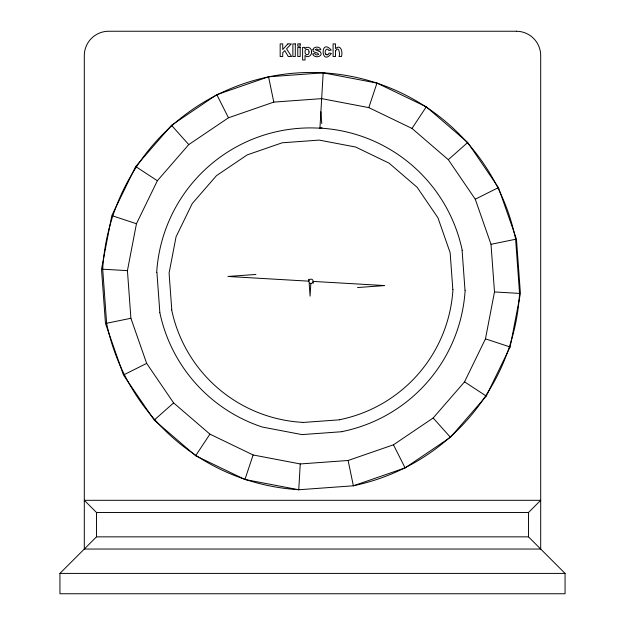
<?xml version="1.0" encoding="UTF-8"?>
<svg xmlns="http://www.w3.org/2000/svg" width="625" height="625" viewBox="0 0 625 625"><rect width="100%" height="100%" fill="white"/><g stroke="black" fill="none" stroke-linecap="round" stroke-linejoin="round"><path stroke-width="0.94" d="M298.742 489.75L353.367 485.797L405.102 467.906L450.43 437.297L486.242 396.055L510.117 346.992L520.414 293.453L516.445 239.086L498.461 187.594L467.711 142.492L426.273 106.844L376.977 83.086L323.18 72.836L268.555 76.789L216.812 94.68L171.492 125.289L135.672 166.531L111.805 215.594L101.5 269.133L105.477 323.5L123.453 374.992L154.211 420.094L195.648 455.742L244.945 479.5L298.742 489.75L300.25 463.945L348.117 460.484L393.453 444.805L433.164 417.984L464.547 381.852L485.469 338.859L494.492 291.945L491.008 244.313L475.258 199.195L448.305 159.672L412 128.438L368.805 107.617L321.664 98.633L273.797 102.102L228.469 117.781L188.75 144.602L157.367 180.734L136.453 223.727L127.43 270.633L130.906 318.273L146.664 363.391L173.609 402.914L209.922 434.148L253.117 454.969L300.25 463.945M323.18 72.836L319.945 127.984L322.07 127.828M244.945 479.5L253.117 454.969M368.805 107.617L376.977 83.086M195.648 455.742L209.922 434.148M412 128.438L426.273 106.844M59.938 573.406L96.484 536.852L528.516 536.852L565.062 573.406L565.062 593.75L59.938 593.75L59.938 573.406L565.062 573.406M528.516 512.484L540.695 500.305L84.305 500.305L96.484 512.484L528.516 512.484L528.516 536.852M154.93 419.461L173.609 402.914M448.305 159.672L467.711 142.492M124.312 374.562L146.664 363.391M475.258 199.195L497.602 188.023M106.414 323.305L130.906 318.273M491.008 244.313L515.5 239.281M327.258 54.766L328.383 54.375L329.008 53.023L331.383 53.43C320.969 67.172 319.906 37.344 331.266 50.086L328.875 50.516C326.914 46.227 323.023 52.898 326.43 54.602L327.258 54.766A1.789 1.789 0 0 1 325.547 53.703M255.922 274.445L227.945 276.469L308.797 281.164L308.656 279.258M357.531 287.547L384.742 285.578L313.125 281.414A2.164 2.164 0 0 1 309.773 283.086A2.164 2.164 0 0 1 310.008 279.344A2.164 2.164 0 0 1 313.125 281.422L313.258 283.273M302.68 422.484L339.68 419.805M342.148 431.695L301.969 434.602L262.406 427.062A153.828 153.828 0 0 1 159.773 312.344M102.461 269.188L127.43 270.633M494.492 291.945L519.453 293.398M112.711 215.891L136.453 223.727M485.469 338.859L510.117 346.992M135.672 166.531L157.367 180.734M464.547 381.852L486.242 396.055M171.492 125.289L188.75 144.602M433.164 417.984L450.43 437.297M216.812 94.68L228.469 117.781M393.453 444.805L405.102 467.906M268.555 76.789L273.797 102.102M348.117 460.484L353.367 485.797M462.086 250.25L465.008 290.234M452.828 289.531L450.141 252.703L437.961 217.828L417.125 187.281L389.062 163.133L355.672 147.039L319.234 140.102L282.234 142.781L247.195 154.898L216.492 175.633L192.234 203.562L176.062 236.789L169.086 273.055L171.781 309.883M320.898 111.766L321.758 123.57M156.914 272.352L159.836 312.336M96.484 512.484L96.484 536.852M353.328 485.75A208.789 208.789 0 0 0 519.562 293.43L515.609 239.07A208.789 208.789 0 0 0 102.695 269.109L106.648 323.469A208.789 208.789 0 0 0 298.969 489.703M319.938 128.109A154.07 154.07 0 0 1 462.203 250.227M452.945 289.539A141.656 141.656 0 0 1 339.656 419.695M302.688 422.367A141.891 141.891 0 0 1 171.672 309.906M156.703 272.336A154.039 154.039 0 0 1 319.93 128.203M465.133 290.242A153.812 153.812 0 0 1 342.125 431.57M335.57 50.938L335.516 56.539L333.094 56.539L333.094 43.898L335.516 43.898L335.516 48.547C340.992 43.594 342.938 52.531 341.43 56.539L339.008 56.539C340.477 54.227 338.484 44.883 335.57 50.938M310.836 283.445L310.086 296.148L309.172 283.562L310.836 283.445M311.539 51.906C312.203 55.445 307.469 58.586 305.031 55.406L305.031 60.016L302.609 60.016L302.609 47.383L304.867 47.383L304.867 48.727C307.094 45.281 312.227 48.234 311.539 51.906M313 49.414C311.961 53.328 318.383 51.844 318.648 54.367L317 54.992L315.672 54.625L315.039 53.555L312.609 53.922C313.484 57.219 318.469 57.641 320.57 55.359A2.656 2.656 0 0 0 321.164 53.672L320.398 51.875L315.195 49.672L316.844 48.914L318.562 50.016L320.852 49.594C319.953 46.297 314.023 46.219 313 49.414M309.07 51.922L308.758 53.75L307.883 54.648C304.875 55.695 303.922 50.484 306.25 49.258L308.492 49.781L309.07 51.922M287.875 43.898L282.719 49.508L282.719 43.898L280.164 43.898L280.164 56.539L282.719 56.539L282.719 52.719L284.789 50.602L288.258 56.539L291.562 56.539L286.547 48.82L291.305 43.898L287.875 43.898M516.328 31.25L108.672 31.25A24.367 24.367 0 0 0 84.305 55.617L84.305 549.039L540.695 549.039L540.695 55.617A24.367 24.367 0 0 0 516.328 31.25M295.289 43.898L292.867 43.898L292.867 56.539L295.289 56.539L295.289 43.898M300.195 43.898L297.773 43.898L297.773 46.141L300.195 46.141L300.195 43.898M300.195 47.383L297.773 47.383L297.773 56.539L300.195 56.539L300.195 47.383"/></g></svg>
